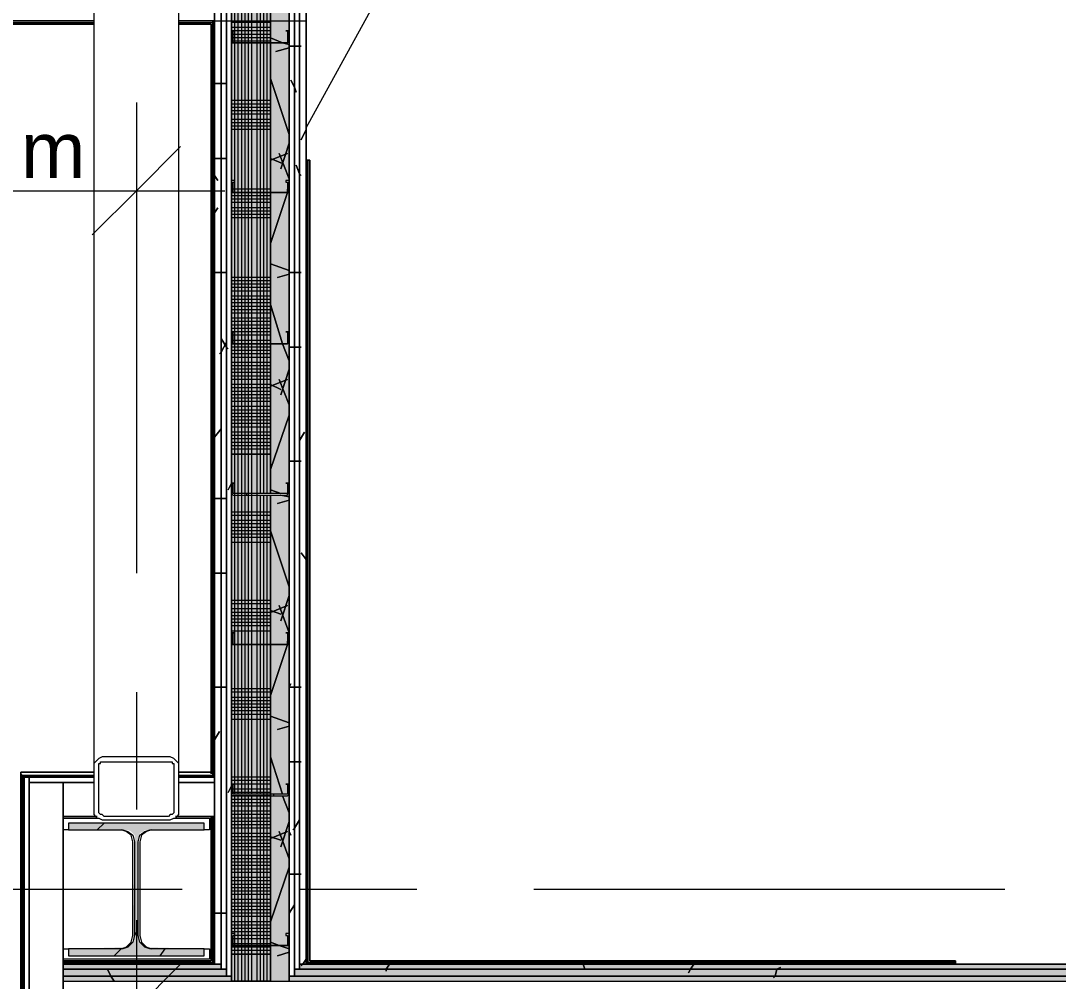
# Model space of a CAD drawing. Header units: metres. Extents: x -2 to 207, y -8 to 52.
# Drawn here: x 39.695 to 42.492, y 22.924 to 25.513 of the extents above; entities that cross this region are included whole.
import ezdxf

# ---------------------------------------------------------------- set-up
doc = ezdxf.new("R2010")
doc.units = ezdxf.units.M
doc.layers.add('HVAC - Ductos', color=5, linetype='Continuous', lineweight=0)
doc.layers.add('PDF_Text', color=7, linetype='Continuous', lineweight=0)
doc.layers.add('PDF_Geometry', color=7, linetype='Continuous', lineweight=0, true_color=0xaaaaaa)
doc.layers.add('PDF_Solid Fills', color=7, linetype='Continuous', lineweight=0, true_color=0xffffff)
doc.styles.add('PDF Helvetica', font='')
doc.styles.get('PDF Helvetica').set_extended_font_data('Helvetica')

msp = doc.modelspace()

# ---------------------------------------------------------------- hatches: boundary and pattern name
at = {"layer": 'PDF_Solid Fills', "lineweight": 0, "transparency": 33554559}
h = msp.add_hatch(color=256, dxfattribs=at)
h.paths.add_polyline_path([(40.3687, 24.239), (40.3687, 25.719), (40.2679, 25.719), (40.2633, 25.6456), (40.2633, 24.239)])
h.paths.add_polyline_path([(40.3687, 24.2344), (40.2633, 24.2344), (40.2633, 22.9241), (40.3687, 22.9241)])
h = msp.add_hatch(color=256, dxfattribs=at)
h.paths.add_polyline_path([(40.3687, 24.239), (40.3687, 25.719), (40.2679, 25.719), (40.2633, 25.6456), (40.2633, 24.239)])
h.paths.add_polyline_path([(40.3687, 24.2344), (40.2633, 24.2344), (40.2633, 22.9241), (40.3687, 22.9241)])
h = msp.add_hatch(color=256, dxfattribs=at)
h.paths.add_polyline_path([(40.3687, 24.239), (40.4191, 24.239), (40.4191, 25.719), (40.3687, 25.719)])
h.paths.add_polyline_path([(40.4191, 24.2344), (40.3687, 24.2344), (40.3687, 22.9241), (40.4191, 22.9241)])
h = msp.add_hatch(color=256, dxfattribs=at)
h.paths.add_polyline_path([(40.3687, 24.239), (40.4191, 24.239), (40.4191, 25.719), (40.3687, 25.719)])
h.paths.add_polyline_path([(40.4191, 24.2344), (40.3687, 24.2344), (40.3687, 22.9241), (40.4191, 22.9241)])
msp.add_hatch(color=256, dxfattribs=at).paths.add_polyline_path([(40.19, 23.3319), (40.19, 23.3502), (39.8235, 23.3502), (39.8235, 23.3319), (39.9838, 23.3319), (39.993, 23.3273), (40.0022, 23.3181), (39.9976, 23.034), (39.9838, 23.0203), (39.9701, 23.0157), (39.8235, 23.0111), (39.8235, 22.9928), (40.19, 22.9928), (40.19, 23.0111), (40.0434, 23.0157), (40.0296, 23.0203), (40.0205, 23.0294), (40.0159, 23.0294), (40.0159, 23.0478), (40.0113, 23.0478), (40.0113, 23.3043), (40.0159, 23.3227), (40.025, 23.3273), (40.0296, 23.3319)])
h = msp.add_hatch(color=256, dxfattribs=at)
h.paths.add_polyline_path([(40.2359, 22.9562), (40.2359, 22.9699), (39.8097, 22.9699), (39.8097, 22.9562)])
h.paths.add_polyline_path([(40.4465, 22.9699), (40.4465, 22.9562), (43.6629, 22.9562), (43.6629, 22.9699)])
h = msp.add_hatch(color=256, dxfattribs=at)
h.paths.add_polyline_path([(40.2496, 22.9379), (40.2496, 22.9562), (39.8097, 22.9562), (39.8097, 22.9379)])
h.paths.add_polyline_path([(40.4328, 22.9562), (40.4328, 22.9379), (43.6767, 22.9379), (43.6767, 22.9562)])
h = msp.add_hatch(color=256, dxfattribs=at)
h.paths.add_polyline_path([(40.2633, 22.9241), (40.2633, 22.9378), (39.8097, 22.9378), (39.8097, 22.9241)])
h.paths.add_polyline_path([(40.4191, 22.9378), (40.4191, 22.9241), (43.695, 22.9241), (43.695, 22.9378)])

# ---------------------------------------------------------------- linework, layer by layer
at = {"layer": 'HVAC - Ductos', "lineweight": 0}
for points in [[(40.0068, 25.2928), (40.0068, 25.0545), (40.0068, 24.8163)], [(40.1259, 25.1737), (40.0068, 25.0545), (39.8876, 24.9354)], [(30.573, 25.0545), (32.14, 25.0545), (35.9336, 25.0545), (39.0858, 25.0545), (40.245, 25.0545)], [(40.0068, 23.089), (40.0068, 22.8508), (40.0068, 22.6125)], [(40.1259, 22.9699), (40.0068, 22.8508), (39.8876, 22.7317)]]:
    msp.add_lwpolyline(points, dxfattribs=at)
at = {"layer": 'PDF_Geometry', "lineweight": 0}
for points in [[(40.2633, 25.719), (40.2175, 25.719), (40.2175, 25.696), (40.2175, 25.5448), (40.2175, 22.9699), (39.8097, 22.9699), (39.8097, 22.7225), (43.6629, 22.7225), (43.9104, 22.7225), (43.9104, 31.2673), (43.9104, 32.7289), (43.9104, 32.9121), (43.475, 32.9121), (43.475, 32.7289), (43.7271, 32.7289), (43.7271, 31.2673), (43.6629, 31.2673), (43.4476, 31.2673), (43.4476, 31.0657), (43.6629, 31.0657), (43.6629, 22.9699), (40.4649, 22.9699), (40.4649, 25.719), (40.2679, 25.719)], [(42.7649, 31.1619), (42.7649, 31.1115), (42.7649, 31.0979), (43.4476, 31.0979), (43.6629, 31.0979), (43.6767, 31.0979), (43.695, 31.0979), (43.695, 22.9378), (43.6767, 22.9378), (43.6629, 22.9378), (40.4328, 22.9378), (40.4328, 22.9562), (40.4328, 22.9699), (40.4328, 25.719)], [(40.3687, 22.9241), (40.2633, 22.9241), (40.2633, 22.9378), (40.2633, 22.9699), (40.2633, 25.719), (40.2633, 22.9241), (40.3687, 22.9241), (40.3687, 23.0203), (40.3687, 23.4235), (40.3687, 23.8313), (40.3687, 24.2344), (40.3687, 23.8313), (40.3687, 23.4235), (40.3687, 23.0203), (40.3687, 22.9241), (40.4191, 22.9241), (40.4191, 25.719), (40.4191, 22.9699), (40.4191, 22.9378), (40.4191, 22.9241), (43.6629, 22.9241), (43.695, 22.9241), (43.7087, 22.9241), (43.7087, 31.1115)], [(43.4476, 31.0841), (42.7649, 31.0841), (42.403, 31.0841), (42.403, 31.0979), (41.7157, 31.0979), (42.403, 31.0979), (42.7649, 31.0979), (43.4476, 31.0979), (43.4476, 31.0841), (43.6629, 31.0841), (43.6767, 31.0841), (43.6767, 22.9562), (43.6629, 22.9562), (40.4465, 22.9562), (40.4465, 22.9699), (40.4465, 25.719)], [(40.4649, 25.719), (40.4649, 22.9699), (40.4649, 25.137), (40.4649, 22.9745), (42.2151, 22.9745), (42.2151, 22.979), (40.4741, 22.979), (42.2151, 22.979), (42.2151, 22.9745), (42.2151, 22.9699), (40.4649, 22.9699), (43.6629, 22.9699), (43.6629, 31.0657), (43.6629, 22.9745), (43.5392, 22.9745), (43.5392, 22.9699), (43.6629, 22.9699), (43.5392, 22.9699), (43.6629, 22.9699), (43.5392, 22.9699), (43.6629, 22.9699), (43.5392, 22.9699), (43.6583, 22.9699), (43.5392, 22.9699)], [(40.1213, 23.506), (40.1213, 27.5104), (40.1213, 27.5195), (40.1167, 27.5241), (40.1121, 27.5287), (40.1075, 27.5287), (40.0984, 27.5332), (40.0892, 27.5332), (39.9197, 27.5332), (39.9151, 27.5332), (39.9059, 27.5287), (39.9013, 27.5287), (39.8967, 27.5241), (39.8922, 27.5195), (39.8922, 27.5104), (39.8922, 23.506)], [(39.8097, 22.9699), (40.2175, 22.9699), (39.8097, 22.9699), (40.19, 22.9699), (39.8097, 22.9699), (40.2175, 22.9699), (39.8097, 22.9699), (40.2175, 22.9699), (40.2175, 25.5448), (40.2175, 25.696), (40.2175, 25.719)], [(39.8097, 22.9378), (40.2496, 22.9378), (40.2496, 22.9562), (40.2496, 22.9699), (40.2496, 25.719)], [(39.8097, 22.9562), (40.2359, 22.9562), (40.2359, 22.9699), (40.2359, 25.719)], [(40.4191, 25.719), (40.3687, 25.719), (40.3687, 25.6456), (40.3687, 25.4532), (40.3687, 25.05), (40.3687, 24.6422), (40.3687, 24.239), (40.3687, 24.6422), (40.3687, 25.05), (40.3687, 25.4532), (40.3687, 25.6456), (40.3687, 25.719), (40.2679, 25.719)], [(40.3687, 24.239), (40.3687, 24.6422), (40.3687, 25.05), (40.3687, 25.4532), (40.3687, 25.6456), (40.3687, 25.719)], [(40.4649, 22.9699), (40.4649, 25.719), (40.4649, 22.9699)], [(40.1213, 25.5127), (40.4649, 25.5127), (40.4649, 25.6227), (40.4191, 25.6227)], [(40.4649, 25.2241), (40.6436, 25.5494)], [(37.6609, 25.5127), (37.6472, 25.5127), (39.8922, 25.5127), (37.8396, 25.5127)], [(39.8922, 25.5127), (37.6655, 25.5127), (37.6655, 22.9424), (37.6655, 25.5127), (39.8922, 25.5127), (39.8922, 23.4785), (39.7043, 23.4785), (39.8922, 23.4785)], [(39.7043, 22.8462), (37.6655, 22.8462), (37.6655, 25.5127), (39.8922, 25.5127)], [(40.2175, 23.4739), (40.1213, 23.4739), (40.2175, 23.4739), (40.1213, 23.4739), (40.2175, 23.4739), (40.1213, 23.4739), (40.2175, 23.4739), (40.2175, 25.5127), (40.2175, 23.4739), (40.2175, 25.5127), (40.2175, 23.4739), (40.2175, 23.3685), (40.1121, 23.3685), (40.2175, 23.3685), (40.2175, 22.9699), (40.2175, 23.3685), (40.2175, 22.9699), (40.2175, 23.3685)], [(40.1213, 23.4785), (40.2175, 23.4785), (40.1213, 23.4785), (40.2175, 23.4785), (40.1213, 23.4785), (40.1213, 25.5127), (40.2175, 25.5127), (40.1213, 25.5127)], [(40.2129, 25.5127), (40.2129, 23.4739), (40.2129, 25.5127), (40.1213, 25.5127), (40.4649, 25.5127), (40.4649, 25.5036), (40.4649, 25.5081)], [(37.6655, 25.5081), (39.8922, 25.5081)], [(40.1213, 25.5081), (40.2175, 25.5081), (40.2175, 23.5106), (40.2175, 25.5081)], [(40.0068, 25.2928), (40.0068, 24.0237)], [(43.5392, 22.9699), (42.2151, 22.9699), (40.4649, 22.9699), (42.2151, 22.9699), (42.2151, 22.9745), (40.4649, 22.9745), (40.4649, 25.137), (40.4649, 22.9699), (40.4649, 25.137), (40.4695, 25.137), (40.4741, 25.137), (40.4695, 25.137), (40.4741, 25.137), (40.4695, 25.137), (40.4649, 25.137), (40.4695, 25.137), (40.4695, 22.9699), (40.4695, 25.137), (40.4649, 25.137), (40.4649, 22.9699), (42.2151, 22.9699), (40.4649, 22.9699), (42.2151, 22.9699)], [(39.8097, 22.9241), (40.2633, 22.9241), (40.3687, 22.9241), (40.3687, 22.9699), (40.3687, 23.0203), (40.3687, 23.4235), (40.3687, 23.8313), (40.3687, 24.2344)], [(40.0068, 23.703), (40.0068, 23.3868)], [(37.6472, 22.7408), (39.7593, 22.7408), (39.8097, 22.7408), (39.8097, 22.7545), (39.7593, 22.7545), (39.8097, 22.7545), (39.8097, 22.7729), (39.7593, 22.7729), (39.8097, 22.7729), (39.8097, 23.3685), (39.8097, 23.4601), (39.7181, 23.4601), (39.7181, 22.9241), (39.7181, 22.8462), (39.7181, 22.9241), (39.7181, 23.4739), (39.7043, 23.4739), (39.7043, 22.8462), (37.6655, 22.8462)], [(39.7043, 22.8462), (39.7043, 23.4785), (39.7043, 22.8462), (39.7043, 23.4739), (39.8922, 23.4739), (39.7043, 23.4739), (39.8922, 23.4739), (39.7043, 23.4739), (39.7043, 22.8462), (39.7043, 23.4739), (39.7043, 23.4785), (39.6997, 23.4785), (39.6952, 23.483), (39.6952, 23.4876), (39.6952, 23.483), (39.6997, 23.4785), (39.7043, 23.4785), (39.7043, 23.4739), (39.8922, 23.4739), (39.7181, 23.4739), (39.7181, 23.4601), (39.8922, 23.4601), (39.8097, 23.4601), (39.8097, 23.3685), (39.9013, 23.3685), (39.8097, 23.3685), (39.8097, 22.7225)], [(39.7043, 23.4739), (39.7043, 22.8462), (39.7043, 23.4739)], [(39.8097, 23.3639), (39.9059, 23.3639)], [(40.1075, 23.3639), (40.2037, 23.3639), (40.2037, 23.3319), (40.19, 23.3319)], [(39.8235, 23.3319), (39.8097, 23.3319)], [(39.9013, 23.3319), (39.9197, 23.3502)], [(39.9472, 22.9928), (39.9655, 23.0111), (39.9792, 23.0157), (39.993, 23.0294), (39.9976, 23.0478), (39.9976, 23.2998), (39.993, 23.3181), (39.9792, 23.3273), (39.9655, 23.3319)], [(40.048, 23.3319), (40.0342, 23.3273), (40.0205, 23.3181), (40.0159, 23.2998), (40.0159, 23.0478), (40.0205, 23.0294), (40.0342, 23.0157), (40.048, 23.0111)], [(40.1305, 23.1715), (38.8568, 23.1715)], [(40.7627, 23.1715), (40.4465, 23.1715)], [(42.348, 23.1715), (41.0788, 23.1715)], [(40.0022, 23.0478), (40.0113, 23.0615)], [(40.0068, 23.0707), (40.0068, 21.8016)], [(39.8097, 23.0111), (39.8235, 23.0111)], [(40.19, 23.0111), (40.2037, 23.0111), (40.2037, 22.9836), (39.8097, 22.9836)], [(40.0709, 22.9928), (40.0846, 23.0111)], [(40.2175, 22.9699), (39.8097, 22.9699), (40.2175, 22.9699)], [(43.6629, 22.9699), (40.4649, 22.9699), (43.6629, 22.9699)]]:
    msp.add_lwpolyline(points, dxfattribs=at)
for points in [[(40.2175, 25.719), (40.2175, 25.696), (40.2175, 25.5448), (40.2175, 22.9699), (40.2175, 25.5448), (40.2175, 25.696)], [(40.2359, 25.719), (40.2175, 25.719), (40.2175, 25.696), (40.2175, 25.5448), (40.2175, 22.9699), (40.2359, 22.9699)], [(40.2496, 25.719), (40.2359, 25.719), (40.2359, 22.9562), (40.2496, 22.9562)], [(40.2633, 25.719), (40.2496, 25.719), (40.2496, 22.9378), (40.2633, 22.9378)], [(40.4328, 25.719), (40.4191, 25.719), (40.4191, 22.9378), (40.4328, 22.9378)], [(40.4465, 25.719), (40.4328, 25.719), (40.4328, 22.9562), (40.4465, 22.9562)], [(40.4649, 25.719), (40.4465, 25.719), (40.4465, 22.9699), (40.4649, 22.9699)], [(37.6747, 25.5036), (39.8922, 25.5036)], [(40.1213, 25.5036), (40.2083, 25.5036)], [(40.2083, 25.5036), (40.2083, 23.483)], [(40.2083, 25.5036), (40.2083, 23.483)], [(40.2633, 25.4852), (40.2633, 25.4577), (40.2633, 25.4532), (40.2679, 25.4532), (40.4145, 25.4532), (40.4191, 25.4577), (40.4191, 25.4852), (40.4099, 25.4852), (40.4145, 25.4852), (40.4145, 25.4577), (40.4145, 25.4532), (40.2679, 25.4532), (40.2679, 25.4577), (40.2679, 25.4852), (40.2725, 25.4852)], [(40.4741, 25.137), (40.4741, 22.979)], [(40.4741, 25.137), (40.4741, 22.979)], [(40.2633, 25.0821), (40.2633, 25.05), (40.2679, 25.05), (40.4145, 25.05), (40.4191, 25.05), (40.4191, 25.0821), (40.4099, 25.0821), (40.4099, 25.0775), (40.4145, 25.0775), (40.4145, 25.05), (40.2679, 25.05), (40.2679, 25.0775), (40.2725, 25.0775), (40.2725, 25.0821)], [(40.2633, 24.6743), (40.2633, 24.6468), (40.2633, 24.6422), (40.2679, 24.6422), (40.4145, 24.6422), (40.4191, 24.6468), (40.4191, 24.6743), (40.4099, 24.6743), (40.4145, 24.6743), (40.4145, 24.6468), (40.4145, 24.6422), (40.2679, 24.6422), (40.2679, 24.6468), (40.2679, 24.6743), (40.2725, 24.6743)], [(40.2633, 24.2665), (40.2633, 24.239), (40.2679, 24.2344), (40.4145, 24.2344), (40.4145, 24.239), (40.4191, 24.239), (40.4191, 24.2665), (40.4099, 24.2665), (40.4145, 24.2665), (40.4145, 24.239), (40.2679, 24.239), (40.2679, 24.2665), (40.2725, 24.2665)], [(40.2633, 23.8633), (40.2633, 23.8313), (40.2679, 23.8313), (40.4145, 23.8313), (40.4191, 23.8313), (40.4191, 23.8633), (40.4099, 23.8633), (40.4145, 23.8633), (40.4145, 23.8313), (40.2679, 23.8313), (40.2679, 23.8633), (40.2725, 23.8633)], [(40.1213, 23.506), (40.1213, 23.5106), (40.1167, 23.5152), (40.1121, 23.5197), (40.1075, 23.5243), (40.0984, 23.5288), (40.0892, 23.5288), (39.9197, 23.5288), (39.9151, 23.5288), (39.9059, 23.5243), (39.9013, 23.5197), (39.8967, 23.5152), (39.8922, 23.5106), (39.8922, 23.506), (39.8922, 23.3823), (39.8922, 23.3731), (39.8967, 23.3685), (39.9013, 23.3639), (39.9059, 23.3639), (39.9151, 23.3593), (39.9197, 23.3593), (40.0892, 23.3593), (40.0984, 23.3593), (40.1075, 23.3639), (40.1121, 23.3639), (40.1167, 23.3685), (40.1213, 23.3731), (40.1213, 23.3823)], [(39.9197, 23.5152), (40.0892, 23.5152), (40.0938, 23.5152), (40.0984, 23.5152), (40.103, 23.5152), (40.103, 23.5106), (40.1075, 23.5106), (40.1075, 23.506), (40.1075, 23.3823), (40.1075, 23.3777), (40.103, 23.3731), (40.0984, 23.3731), (40.0938, 23.3685), (40.0892, 23.3685), (39.9197, 23.3685), (39.9151, 23.3731), (39.9105, 23.3731), (39.9059, 23.3777), (39.9059, 23.3823), (39.9059, 23.506), (39.9059, 23.5106), (39.9105, 23.5106), (39.9105, 23.5152), (39.9151, 23.5152)], [(39.8922, 23.4876), (39.6952, 23.4876), (39.6952, 23.483), (39.6997, 23.4785), (39.7043, 23.4785), (39.7043, 23.4739), (39.8922, 23.4739), (39.8097, 23.4739), (39.7043, 23.4739), (39.7043, 22.8462), (39.7043, 23.4739), (39.7043, 23.4785), (39.6997, 23.4785), (39.6952, 23.483), (39.6952, 23.4876), (39.6952, 22.8462), (39.6952, 23.4876), (39.8922, 23.4876), (39.6952, 23.4876)], [(39.6952, 22.8462), (39.6952, 23.4876)], [(39.6997, 22.8462), (39.6997, 23.4785), (39.8922, 23.4785), (39.6997, 23.4785)], [(40.2083, 23.4876), (40.1213, 23.4876)], [(40.2083, 23.4876), (40.1213, 23.4876)], [(40.1213, 23.4739), (40.2175, 23.4739)], [(40.2175, 23.4601), (40.1213, 23.4601)], [(40.2633, 23.4555), (40.2633, 23.4281), (40.2633, 23.4235), (40.2679, 23.4235), (40.4145, 23.4235), (40.4191, 23.4281), (40.4191, 23.4555), (40.4099, 23.4555), (40.4145, 23.4555), (40.4145, 23.4281), (40.2679, 23.4281), (40.2679, 23.4555), (40.2725, 23.4555)], [(40.2083, 23.3685), (40.2083, 22.979)], [(40.2083, 23.3685), (40.2083, 22.979)], [(40.2129, 22.9699), (40.2129, 23.3685)], [(40.19, 23.3502), (39.8235, 23.3502), (39.8235, 23.3319), (39.9701, 23.3319), (39.9838, 23.3273), (39.9976, 23.3181), (40.0022, 23.2998), (40.0022, 23.0478), (39.9976, 23.0294), (39.9838, 23.0157), (39.9701, 23.0111), (39.8235, 23.0111), (39.8235, 22.9928), (40.19, 22.9928), (40.19, 23.0111), (40.0434, 23.0111), (40.0296, 23.0157), (40.0159, 23.0294), (40.0113, 23.0478), (40.0113, 23.2998), (40.0159, 23.3181), (40.0296, 23.3273), (40.0434, 23.3319), (40.19, 23.3319)], [(40.2083, 22.979), (39.8097, 22.979), (40.2083, 22.979), (39.8097, 22.979), (39.8097, 22.9745), (40.2175, 22.9745), (40.2175, 23.2677), (40.2175, 22.9745), (39.8097, 22.9745), (39.8097, 22.979)], [(40.2633, 23.0524), (40.2633, 23.0203), (40.2679, 23.0203), (40.4145, 23.0203), (40.4191, 23.0203), (40.4191, 23.0524), (40.4099, 23.0524), (40.4099, 23.0478), (40.4145, 23.0478), (40.4145, 23.0203), (40.2679, 23.0203), (40.2679, 23.0478), (40.2725, 23.0478), (40.2725, 23.0524)], [(39.8097, 22.9699), (39.8097, 22.9562), (40.2359, 22.9562), (40.2359, 22.9699)], [(40.4465, 22.9562), (43.6629, 22.9562), (43.6629, 22.9699), (40.4465, 22.9699)], [(42.2151, 22.979), (42.2151, 22.9745), (42.2151, 22.979), (40.4741, 22.979)], [(39.8097, 22.9562), (39.8097, 22.9378), (40.2496, 22.9378), (40.2496, 22.9562)], [(39.8097, 22.9378), (39.8097, 22.9241), (40.2633, 22.9241), (40.2633, 22.9378)], [(40.4191, 22.9241), (43.695, 22.9241), (43.695, 22.9378), (40.4191, 22.9378)], [(40.4328, 22.9378), (43.6767, 22.9378), (43.6767, 22.9562), (40.4328, 22.9562)]]:
    msp.add_lwpolyline(points, close=True, dxfattribs=at)
at = {"layer": 'PDF_Geometry', "color": 254, "lineweight": 0, "true_color": 0xd4d4d4}
for points in [[(40.2725, 23.4281), (40.2725, 23.8313), (40.2725, 24.239), (40.2725, 24.6422), (40.2725, 25.05), (40.2725, 25.4532), (40.2725, 25.5081), (40.2725, 25.6456), (40.2725, 25.719)], [(40.2817, 23.4281), (40.2817, 23.8313), (40.2817, 24.239), (40.2817, 24.6422), (40.2817, 25.05), (40.2817, 25.4532), (40.2817, 25.5081), (40.2817, 25.6456), (40.2817, 25.719)], [(40.2908, 23.4281), (40.2908, 23.8313), (40.2908, 24.239), (40.2908, 24.6422), (40.2908, 25.05), (40.2908, 25.4532), (40.2908, 25.5081), (40.2908, 25.6456), (40.2908, 25.719)], [(40.2999, 23.4281), (40.2999, 23.8313), (40.2999, 24.239), (40.2999, 24.6422), (40.2999, 25.05), (40.2999, 25.4532), (40.2999, 25.5081), (40.2999, 25.6456), (40.2999, 25.719)], [(40.3091, 23.4281), (40.3091, 23.8313), (40.3091, 24.239), (40.3091, 24.6422), (40.3091, 25.05), (40.3091, 25.4532), (40.3091, 25.5081), (40.3091, 25.6456), (40.3091, 25.719)], [(40.3183, 23.4281), (40.3183, 23.8313), (40.3183, 24.239), (40.3183, 24.6422), (40.3183, 25.05), (40.3183, 25.4532), (40.3183, 25.5081), (40.3183, 25.6456), (40.3183, 25.719)], [(40.3321, 23.4281), (40.3321, 23.8313), (40.3321, 24.239), (40.3321, 24.6422), (40.3321, 25.05), (40.3321, 25.4532), (40.3321, 25.5081), (40.3321, 25.6456), (40.3321, 25.719)], [(40.3412, 24.239), (40.3412, 24.6422), (40.3412, 25.05), (40.3412, 25.4532), (40.3412, 25.5081), (40.3412, 25.6456), (40.3412, 25.719)], [(40.3503, 24.239), (40.3503, 24.6422), (40.3503, 25.05), (40.3503, 25.4532), (40.3503, 25.5081), (40.3503, 25.6456), (40.3503, 25.719)], [(40.3595, 24.239), (40.3595, 24.6422), (40.3595, 25.05), (40.3595, 25.4532), (40.3595, 25.5081), (40.3595, 25.6456), (40.3595, 25.719)], [(40.3687, 25.5081), (40.2633, 25.5081)], [(40.3687, 25.4944), (40.2633, 25.4944)], [(40.3687, 25.4852), (40.2633, 25.4852)], [(40.3687, 25.4761), (40.2679, 25.4761)], [(40.3687, 25.4669), (40.2679, 25.4669)], [(40.3687, 25.4577), (40.2679, 25.4577)], [(40.3687, 25.2974), (40.2633, 25.2974)], [(40.3687, 25.2882), (40.2633, 25.2882)], [(40.3687, 25.279), (40.2633, 25.279)], [(40.3687, 25.2699), (40.2633, 25.2699)], [(40.3687, 25.2608), (40.2633, 25.2608)], [(40.3687, 25.247), (40.2633, 25.247)], [(40.3687, 25.2378), (40.2633, 25.2378)], [(40.3687, 25.2287), (40.2633, 25.2287)], [(40.3687, 25.2195), (40.2633, 25.2195)], [(40.3687, 25.05), (40.2633, 25.05)], [(40.3687, 25.0408), (40.2633, 25.0408)], [(40.3687, 25.0591), (40.2679, 25.0591)], [(40.3687, 25.0317), (40.2633, 25.0317)], [(40.3687, 25.0225), (40.2633, 25.0225)], [(40.3687, 25.0087), (40.2633, 25.0087)], [(40.3687, 24.9996), (40.2633, 24.9996)], [(40.3687, 24.9904), (40.2633, 24.9904)], [(40.3687, 24.9813), (40.2633, 24.9813)], [(40.3687, 24.8209), (40.2633, 24.8209)], [(40.3687, 24.8117), (40.2633, 24.8117)], [(40.3687, 24.8026), (40.2633, 24.8026)], [(40.3687, 24.7934), (40.2633, 24.7934)], [(40.3687, 24.7842), (40.2633, 24.7842)], [(40.3687, 24.7705), (40.2633, 24.7705)], [(40.3687, 24.7614), (40.2633, 24.7614)], [(40.3687, 24.7522), (40.2633, 24.7522)], [(40.3687, 24.743), (40.2633, 24.743)], [(40.3687, 24.7338), (40.2633, 24.7338)], [(40.3687, 24.7247), (40.2633, 24.7247)], [(40.3687, 24.711), (40.2633, 24.711)], [(40.3687, 24.7018), (40.2633, 24.7018)], [(40.3687, 24.6926), (40.2633, 24.6926)], [(40.3687, 24.6834), (40.2633, 24.6834)], [(40.3687, 24.6743), (40.2679, 24.6743)], [(40.3687, 24.6651), (40.2633, 24.6651)], [(40.3687, 24.6514), (40.2679, 24.6514)], [(40.3687, 24.6422), (40.2633, 24.6422)], [(40.3687, 24.633), (40.2633, 24.633)], [(40.3687, 24.6239), (40.2633, 24.6239)], [(40.3687, 24.6148), (40.2633, 24.6148)], [(40.3687, 24.6056), (40.2633, 24.6056)], [(40.3687, 24.5918), (40.2633, 24.5918)], [(40.3687, 24.5826), (40.2633, 24.5826)], [(40.3687, 24.5735), (40.2633, 24.5735)], [(40.3687, 24.5643), (40.2633, 24.5643)], [(40.3687, 24.5551), (40.2633, 24.5551)], [(40.3687, 24.546), (40.2633, 24.546)], [(40.3687, 24.5323), (40.2633, 24.5323)], [(40.3687, 24.5231), (40.2633, 24.5231)], [(40.3687, 24.5139), (40.2633, 24.5139)], [(40.3687, 24.5047), (40.2633, 24.5047)], [(40.3687, 24.4956), (40.2633, 24.4956)], [(40.3687, 24.4865), (40.2633, 24.4865)], [(40.3687, 24.4727), (40.2633, 24.4727)], [(40.3687, 24.4635), (40.2633, 24.4635)], [(40.3687, 24.4543), (40.2633, 24.4543)], [(40.3687, 24.4452), (40.2633, 24.4452)], [(40.3687, 24.4361), (40.2633, 24.4361)], [(40.3687, 24.4269), (40.2633, 24.4269)], [(40.3687, 24.4177), (40.2633, 24.4177)], [(40.3687, 24.4039), (40.2633, 24.4039)], [(40.3687, 24.3948), (40.2633, 24.3948)], [(40.3687, 24.3856), (40.2633, 24.3856)], [(40.3687, 24.3765), (40.2633, 24.3765)], [(40.3687, 24.3673), (40.2633, 24.3673)], [(40.3687, 24.3581), (40.2633, 24.3581)], [(40.3412, 23.4281), (40.3412, 23.8313), (40.3412, 24.2344)], [(40.3503, 22.9241), (40.3503, 23.0203), (40.3503, 23.4235), (40.3503, 23.8313), (40.3503, 24.2344)], [(40.3595, 22.9241), (40.3595, 23.0203), (40.3595, 23.4235), (40.3595, 23.8313), (40.3595, 24.2344)], [(40.3687, 24.1886), (40.2633, 24.1886)], [(40.3687, 24.1794), (40.2633, 24.1794)], [(40.3687, 24.1657), (40.2633, 24.1657)], [(40.3687, 24.1566), (40.2633, 24.1566)], [(40.3687, 24.1474), (40.2633, 24.1474)], [(40.3687, 24.1382), (40.2633, 24.1382)], [(40.3687, 24.129), (40.2633, 24.129)], [(40.3687, 24.1199), (40.2633, 24.1199)], [(40.3687, 24.1062), (40.2633, 24.1062)], [(40.3687, 23.9504), (40.2633, 23.9504)], [(40.3687, 23.9412), (40.2633, 23.9412)], [(40.3687, 23.9275), (40.2633, 23.9275)], [(40.3687, 23.9183), (40.2633, 23.9183)], [(40.3687, 23.9091), (40.2633, 23.9091)], [(40.3687, 23.9), (40.2633, 23.9)], [(40.3687, 23.8908), (40.2633, 23.8908)], [(40.3687, 23.8817), (40.2633, 23.8817)], [(40.3687, 23.8679), (40.2633, 23.8679)], [(40.3687, 23.7121), (40.2633, 23.7121)], [(40.3687, 23.703), (40.2633, 23.703)], [(40.3687, 23.6892), (40.2633, 23.6892)], [(40.3687, 23.68), (40.2633, 23.68)], [(40.3687, 23.6709), (40.2633, 23.6709)], [(40.3687, 23.6617), (40.2633, 23.6617)], [(40.3687, 23.6526), (40.2633, 23.6526)], [(40.3687, 23.6434), (40.2633, 23.6434)], [(40.3687, 23.6296), (40.2633, 23.6296)], [(40.3687, 23.4739), (40.2633, 23.4739)], [(40.3687, 23.4647), (40.2633, 23.4647)], [(40.3687, 23.4418), (40.2633, 23.4418)], [(40.3687, 23.4555), (40.2679, 23.4555)], [(40.3687, 23.4235), (40.2633, 23.4235)], [(40.3687, 23.4143), (40.2633, 23.4143)], [(40.3687, 23.4326), (40.2679, 23.4326)], [(40.2725, 22.9241), (40.2725, 23.0203), (40.2725, 23.4235)], [(40.2817, 22.9241), (40.2817, 23.0203), (40.2817, 23.4235)], [(40.2908, 22.9241), (40.2908, 23.0203), (40.2908, 23.4235)], [(40.2999, 22.9241), (40.2999, 23.0203), (40.2999, 23.4235)], [(40.3091, 22.9241), (40.3091, 23.0203), (40.3091, 23.4235)], [(40.3183, 22.9241), (40.3183, 23.0203), (40.3183, 23.4235)], [(40.3321, 22.9241), (40.3321, 23.0203), (40.3321, 23.4235)], [(40.3412, 22.9241), (40.3412, 23.0203), (40.3412, 23.4235)], [(40.3687, 23.4051), (40.2633, 23.4051)], [(40.3687, 23.396), (40.2633, 23.396)], [(40.3687, 23.3823), (40.2633, 23.3823)], [(40.3687, 23.3731), (40.2633, 23.3731)], [(40.3687, 23.3639), (40.2633, 23.3639)], [(40.3687, 23.3547), (40.2633, 23.3547)], [(40.3687, 23.3456), (40.2633, 23.3456)], [(40.3687, 23.3364), (40.2633, 23.3364)], [(40.3687, 23.3227), (40.2633, 23.3227)], [(40.3687, 23.3135), (40.2633, 23.3135)], [(40.3687, 23.3043), (40.2633, 23.3043)], [(40.3687, 23.2952), (40.2633, 23.2952)], [(40.3687, 23.286), (40.2633, 23.286)], [(40.3687, 23.2769), (40.2633, 23.2769)], [(40.3687, 23.2631), (40.2633, 23.2631)], [(40.3687, 23.2539), (40.2633, 23.2539)], [(40.3687, 23.2448), (40.2633, 23.2448)], [(40.3687, 23.2357), (40.2633, 23.2357)], [(40.3687, 23.2265), (40.2633, 23.2265)], [(40.3687, 23.2173), (40.2633, 23.2173)], [(40.3687, 23.2036), (40.2633, 23.2036)], [(40.3687, 23.1944), (40.2633, 23.1944)], [(40.3687, 23.1852), (40.2633, 23.1852)], [(40.3687, 23.1761), (40.2633, 23.1761)], [(40.3687, 23.1669), (40.2633, 23.1669)], [(40.3687, 23.1577), (40.2633, 23.1577)], [(40.3687, 23.144), (40.2633, 23.144)], [(40.3687, 23.1348), (40.2633, 23.1348)], [(40.3687, 23.1257), (40.2633, 23.1257)], [(40.3687, 23.1165), (40.2633, 23.1165)], [(40.3687, 23.1074), (40.2633, 23.1074)], [(40.3687, 23.0982), (40.2633, 23.0982)], [(40.3687, 23.0844), (40.2633, 23.0844)], [(40.3687, 23.0753), (40.2633, 23.0753)], [(40.3687, 23.0661), (40.2633, 23.0661)], [(40.3687, 23.057), (40.2633, 23.057)], [(40.3687, 23.0386), (40.2633, 23.0386)], [(40.3687, 23.0478), (40.2679, 23.0478)], [(40.3687, 23.0248), (40.2679, 23.0248)], [(40.3687, 23.0157), (40.2633, 23.0157)], [(40.3687, 23.0066), (40.2633, 23.0066)]]:
    msp.add_lwpolyline(points, dxfattribs=at)
at = {"layer": 'PDF_Geometry', "color": 254, "lineweight": 0, "true_color": 0xdddddd}
for points in [[(40.3687, 25.4669), (40.4008, 25.4532), (40.4191, 25.4486), (40.4008, 25.4532)], [(40.4191, 25.4395), (40.3825, 25.4303)], [(40.3687, 25.357), (40.4191, 25.2058)], [(40.4191, 25.1828), (40.3962, 25.1141)], [(40.4145, 25.1554), (40.3687, 25.137)], [(40.3916, 25.1554), (40.4191, 25.0866)], [(40.3687, 25.1416), (40.4008, 25.1279)], [(40.4145, 25.0591), (40.4145, 25.05), (40.3687, 24.9125), (40.4145, 25.05)], [(40.3687, 24.8575), (40.4191, 24.8392)], [(40.4191, 24.83), (40.387, 24.8209)], [(40.3687, 24.7476), (40.4008, 24.6422), (40.4191, 24.5964), (40.4008, 24.6422)], [(40.4191, 24.5735), (40.3962, 24.5047)], [(40.4145, 24.546), (40.3687, 24.5277)], [(40.3687, 24.5323), (40.3962, 24.5185)], [(40.3916, 24.546), (40.4191, 24.4773)], [(40.4191, 24.4498), (40.3687, 24.3032)], [(40.3687, 24.2482), (40.3962, 24.239)], [(40.3962, 24.2344), (40.4191, 24.2298)], [(40.4191, 24.2207), (40.387, 24.2115)], [(40.3687, 24.1382), (40.4191, 23.987)], [(40.4191, 23.9641), (40.3962, 23.8954)], [(40.4145, 23.9366), (40.3687, 23.9183)], [(40.3687, 23.9229), (40.3962, 23.9137)], [(40.3916, 23.9366), (40.4191, 23.8633)], [(40.4145, 23.8404), (40.4145, 23.8313), (40.3687, 23.6938), (40.4145, 23.8313)], [(40.3687, 23.6388), (40.4191, 23.6205)], [(40.4191, 23.6114), (40.387, 23.6022)], [(40.3687, 23.5288), (40.4008, 23.4281)], [(40.4008, 23.4235), (40.4191, 23.3777)], [(40.4191, 23.3547), (40.3962, 23.286)], [(40.4145, 23.3273), (40.3687, 23.3089)], [(40.3687, 23.3135), (40.3962, 23.3043)], [(40.3916, 23.3273), (40.4191, 23.2539)], [(40.4191, 23.2311), (40.3687, 23.0844)], [(40.3687, 23.0294), (40.3916, 23.0203), (40.4191, 23.0111), (40.3916, 23.0203)], [(40.4191, 23.002), (40.387, 22.9928)]]:
    msp.add_lwpolyline(points, close=True, dxfattribs=at)
at = {"layer": 'PDF_Geometry', "color": 254, "lineweight": 0, "true_color": 0xd2d2d2}
for points in [[(40.4145, 25.4761), (40.4191, 25.4761)], [(40.3045, 24.2344), (40.3045, 24.239)], [(40.4145, 23.845), (40.4191, 23.845)], [(40.4008, 23.8313), (40.4054, 23.8313)], [(40.3779, 23.4235), (40.3779, 23.4281)]]:
    msp.add_lwpolyline(points, dxfattribs=at)
at = {"layer": 'PDF_Geometry', "color": 254, "lineweight": 0, "true_color": 0xeaeaea}
for points in [[(40.4328, 25.4441), (40.4191, 25.4441), (40.4328, 25.4441), (40.4465, 25.4441), (40.4511, 25.4441), (40.4465, 25.4441)], [(40.2359, 25.3432), (40.2175, 25.3432), (40.2359, 25.3432), (40.2496, 25.3432)], [(40.4237, 25.3524), (40.4328, 25.334), (40.4374, 25.3203), (40.4328, 25.334)], [(40.4511, 25.192), (40.4649, 25.2195)], [(40.2359, 25.1416), (40.2175, 25.1416), (40.2359, 25.1416), (40.2496, 25.1416)], [(40.4374, 25.1233), (40.4465, 25.1004), (40.4511, 25.0958), (40.4465, 25.1004)], [(40.2175, 25.0958), (40.2267, 25.0821)], [(40.2175, 24.995), (40.2267, 25.0087)], [(40.2359, 24.8346), (40.2175, 24.8346), (40.2359, 24.8346), (40.2496, 24.8346)], [(40.4328, 24.8346), (40.4191, 24.8346), (40.4328, 24.8346), (40.4465, 24.8346), (40.4511, 24.8346), (40.4465, 24.8346)], [(40.2313, 24.6148), (40.2359, 24.6193), (40.2496, 24.6468), (40.2359, 24.6193)], [(40.2496, 24.633), (40.2541, 24.6285), (40.2496, 24.633), (40.2359, 24.656)], [(40.4328, 24.633), (40.4191, 24.633), (40.4328, 24.633), (40.4465, 24.633), (40.4511, 24.633), (40.4465, 24.633)], [(40.2175, 24.3902), (40.2359, 24.4131), (40.2359, 24.4177), (40.2359, 24.4131)], [(40.4465, 24.3765), (40.4465, 24.3811), (40.4603, 24.4039), (40.4465, 24.3811)], [(40.4328, 24.3261), (40.4191, 24.3261), (40.4328, 24.3261), (40.4465, 24.3261), (40.4511, 24.3261), (40.4465, 24.3261)], [(40.2541, 24.2482), (40.2633, 24.2665)], [(40.2359, 24.2253), (40.2175, 24.2253), (40.2359, 24.2253), (40.2496, 24.2253)], [(40.4511, 24.0787), (40.4649, 24.0604)], [(40.2359, 24.0237), (40.2175, 24.0237), (40.2359, 24.0237), (40.2496, 24.0237)], [(40.4191, 23.7167), (40.4237, 23.7259), (40.4191, 23.7167), (40.4328, 23.7167), (40.4465, 23.7167), (40.4511, 23.7167), (40.4465, 23.7167), (40.4328, 23.7167)], [(40.2359, 23.7167), (40.2175, 23.7167), (40.2359, 23.7167), (40.2496, 23.7167)], [(40.2175, 23.5747), (40.2313, 23.5976)], [(40.4328, 23.5152), (40.4191, 23.5152), (40.4328, 23.5152), (40.4465, 23.5152), (40.4511, 23.5152), (40.4465, 23.5152)], [(40.2541, 23.4326), (40.2633, 23.451)], [(40.4283, 23.3319), (40.4328, 23.3364), (40.4465, 23.3593), (40.4328, 23.3364)], [(40.4191, 23.3273), (40.4237, 23.3181)], [(40.4328, 23.2127), (40.4191, 23.2127), (40.4328, 23.2127), (40.4465, 23.2127), (40.4511, 23.2127), (40.4465, 23.2127)], [(40.2359, 23.1074), (40.2175, 23.1074), (40.2359, 23.1074), (40.2496, 23.1074)], [(40.4191, 23.1074), (40.4328, 23.1302)], [(40.4511, 22.9654), (40.4557, 22.9699), (40.4649, 22.9836), (40.4557, 22.9699)], [(40.6803, 22.9516), (40.6803, 22.9562), (40.6894, 22.9699), (40.6803, 22.9562)], [(41.2117, 22.9699), (41.2163, 22.9562)], [(41.4958, 22.947), (41.5004, 22.9562), (41.5095, 22.9699), (41.5004, 22.9562)], [(39.938, 22.9378), (39.9472, 22.9241), (39.938, 22.9378), (39.9288, 22.9562)], [(41.7248, 22.9332), (41.7294, 22.9378), (41.734, 22.9562), (41.7432, 22.9608), (41.734, 22.9562), (41.7294, 22.9378)]]:
    msp.add_lwpolyline(points, close=True, dxfattribs=at)
at = {"layer": 'PDF_Geometry', "color": 254, "lineweight": 0, "true_color": 0xd4d4d4}
for points in [[(40.2633, 24.3444), (40.3687, 24.3444)], [(40.2633, 22.9974), (40.3687, 22.9974)]]:
    msp.add_lwpolyline(points, close=True, dxfattribs=at)

# ---------------------------------------------------------------- texts
at = {"layer": 'PDF_Text', "lineweight": 0, "insert": (39.2293, 25.1632), "char_height": 0.15002, "attachment_point": 4, "style": 'PDF Helvetica'}
msp.add_mtext('0.92 m', dxfattribs=at)

doc.saveas('drawing.dxf')
